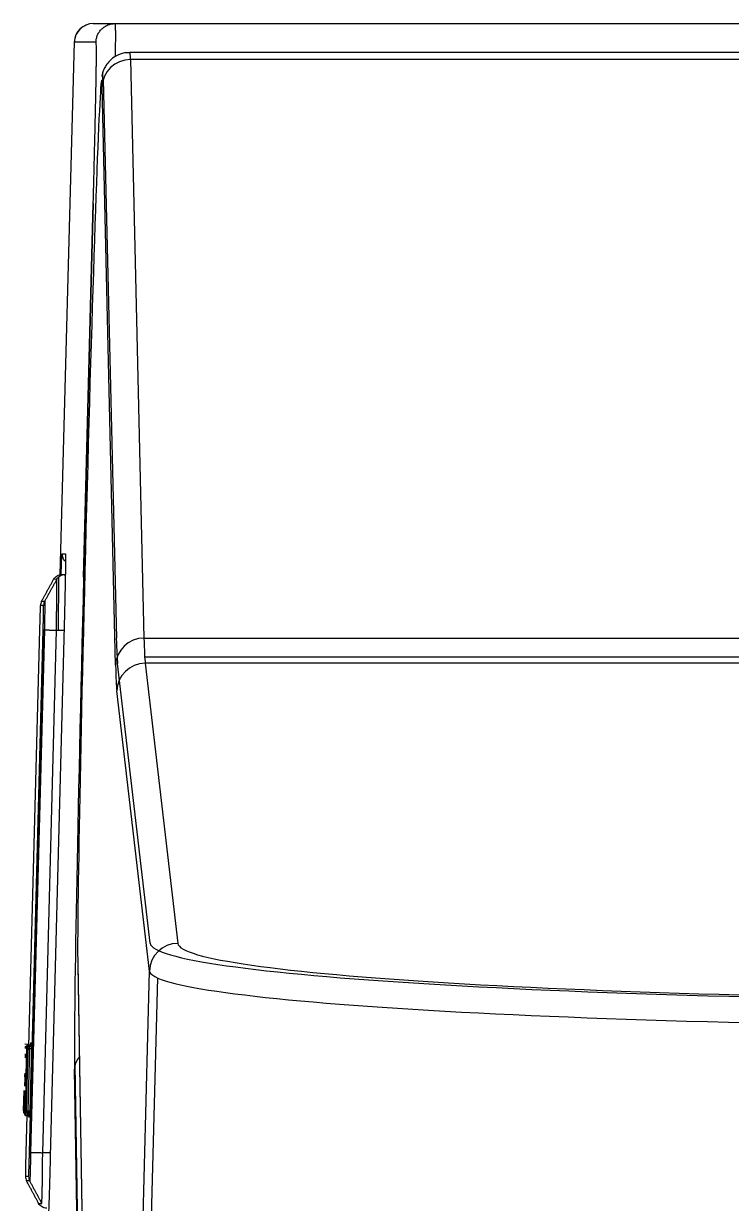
# Model space of a CAD drawing. Extents: x 6016 to 8231, y -443 to 1874.
# Drawn here: x 7431.9 to 7469.3, y 230.5 to 292.8 of the extents above; entities that cross this region are included whole.
import ezdxf

# ---------------------------------------------------------------- set-up
doc = ezdxf.new("R2010")
doc.units = 0
doc.header["$LTSCALE"] = 20
doc.header["$MEASUREMENT"] = 0
doc.layers.get('0').update_dxf_attribs({"linetype": 'CONTINUOUS'})
doc.layers.add('____', color=7, linetype='CONTINUOUS')

# ---------------------------------------------------------------- blocks, each defined once
blk = doc.blocks.new('A$C6f1c947b')
at = {"layer": '____'}
for p, q in [((716.586, 107.82), (717.731, 107.82)), ((715.584, 106.848), (714.817, 78.716)), ((715.586, 106.847), (714.819, 78.717)), ((715.584, 106.848), (715.586, 106.847)), ((716.731, 106.847), (715.586, 106.847)), ((759.215, 106.302), (718.525, 106.302)), ((759.215, 105.922), (718.551, 105.922)), ((718.551, 105.922), (719.263, 75.376)), ((717.116, 104.874), (717.804, 75.366)), ((717.764, 73.938), (717.052, 104.484)), ((716.079, 78.594), (716.586, 98.318)), ((716.087, 78.6), (716.595, 98.324)), ((714.942, 79.825), (715.117, 79.822)), ((714.744, 75.791), (714.768, 78.605)), ((714.925, 78.733), (715.096, 78.736)), ((714.668, 78.478), (714.496, 78.475)), ((713.857, 77.321), (714.028, 77.324)), ((713.965, 77.095), (713.794, 77.092)), ((713.968, 77.133), (713.967, 77.082)), ((715.05, 76.001), (714.317, 48.013)), ((713.75, 75.817), (713.174, 53.833)), ((713.22, 48.217), (713.943, 75.817)), ((713.944, 75.816), (713.221, 48.217)), ((714.004, 75.809), (713.282, 48.22)), ((713.921, 48.203), (714.643, 75.792)), ((719.263, 75.376), (1105.225, 75.376)), ((719.299, 74.39), (1105.189, 74.39)), ((719.589, 59.26), (717.867, 74.04)), ((1105.161, 74.043), (719.327, 74.043)), ((719.327, 74.043), (721.05, 59.255)), ((719.551, 57.797), (717.828, 72.585)), ((715.768, 58.195), (716.305, 26.063)), ((715.768, 58.131), (716.305, 25.999)), ((718.649, 23.082), (719.551, 57.797)), ((719.974, 57.437), (719.082, 23.086)), ((713.199, 53.92), (712.979, 53.926)), ((713.001, 53.805), (713.023, 53.805)), ((713.025, 50.426), (713.11, 53.705)), ((713.028, 53.805), (713.032, 53.805)), ((713.053, 53.804), (713.032, 53.805)), ((713.137, 53.705), (713.051, 50.426)), ((713.053, 53.805), (713.057, 53.805)), ((713.074, 53.804), (713.057, 53.805)), ((713.074, 53.805), (713.078, 53.805)), ((713.081, 53.589), (713.081, 53.591)), ((713.116, 53.705), (713.084, 52.493)), ((713.1, 52.493), (713.132, 53.705)), ((713.114, 53.805), (713.118, 53.805)), ((713.132, 53.704), (713.116, 53.705)), ((713.118, 53.805), (713.134, 53.804)), ((713.135, 53.804), (713.118, 53.805)), ((713.135, 53.805), (713.139, 53.805)), ((713.237, 53.702), (713.137, 53.705)), ((713.139, 53.805), (713.239, 53.802)), ((713.239, 53.802), (713.139, 53.805)), ((713.151, 50.423), (713.237, 53.702)), ((713.203, 53.899), (713.226, 53.899)), ((713.231, 53.899), (713.23, 53.891)), ((713.234, 53.899), (713.231, 53.899)), ((713.239, 53.802), (713.241, 53.802)), ((713.337, 53.699), (713.251, 50.42)), ((713.252, 50.42), (713.338, 53.699)), ((713.256, 53.899), (713.259, 53.899)), ((713.281, 53.899), (713.277, 53.899)), ((713.317, 53.899), (713.32, 53.899)), ((713.338, 53.899), (713.341, 53.899)), ((713.01, 53.316), (712.993, 53.316)), ((713.096, 53.106), (713.089, 53.106)), ((713.089, 53.106), (713.095, 53.106)), ((713.089, 53.106), (713.089, 53.105)), ((713.095, 53.105), (713.089, 53.105)), ((713.057, 52.437), (713.077, 52.436)), ((713.057, 52.436), (713.057, 52.437)), ((713.057, 52.436), (713.077, 52.436)), ((713.077, 52.436), (713.057, 52.436)), ((713.059, 52.596), (713.081, 52.595)), ((713.059, 52.596), (713.081, 52.595)), ((713.059, 52.595), (713.059, 52.596)), ((713.081, 52.595), (713.059, 52.595)), ((713.06, 52.919), (713.06, 52.922)), ((713.066, 52.91), (713.066, 52.912)), ((713.076, 52.76), (713.086, 52.759)), ((713.076, 52.76), (713.086, 52.759)), ((713.08, 52.76), (713.076, 52.76)), ((713.08, 52.76), (713.087, 52.759)), ((713.086, 52.759), (713.08, 52.76)), ((713.082, 52.393), (713.098, 52.392)), ((713.082, 52.393), (713.097, 52.393)), ((713.084, 52.873), (713.089, 52.873)), ((713.084, 52.493), (713.1, 52.492)), ((716.04, 25.912), (715.594, 52.621)), ((716.067, 26.86), (715.632, 52.865)), ((712.969, 51.811), (712.954, 51.811)), ((712.967, 52.309), (712.982, 52.309)), ((712.98, 52.211), (712.972, 51.912)), ((713.066, 51.794), (713.03, 50.426)), ((713.044, 51.851), (713.044, 51.85)), ((713.046, 50.426), (713.082, 51.794)), ((713.046, 51.723), (713.046, 51.724)), ((713.06, 52.256), (713.073, 52.255)), ((713.06, 52.154), (713.07, 52.153)), ((713.06, 52.154), (713.07, 52.154)), ((713.06, 52.153), (713.06, 52.154)), ((713.07, 52.153), (713.06, 52.153)), ((713.082, 51.794), (713.066, 51.794)), ((713.069, 51.894), (713.084, 51.894)), ((713.069, 51.894), (713.084, 51.894)), ((713.084, 51.894), (713.069, 51.894)), ((712.911, 50.416), (712.939, 51.489)), ((712.945, 51.487), (712.917, 50.416)), ((712.939, 50.426), (712.967, 51.48)), ((712.99, 51.217), (712.99, 51.218)), ((713.023, 51.493), (713.026, 51.493)), ((713.05, 51.404), (713.025, 51.405)), ((713.053, 51.493), (713.026, 51.493)), ((713.036, 51.206), (713.036, 51.205)), ((713.041, 51.19), (713.041, 51.192)), ((713.041, 51.192), (713.045, 51.192)), ((713.048, 51.191), (713.041, 51.191)), ((713.045, 51.19), (713.041, 51.19)), ((713.043, 51.508), (713.043, 51.509)), ((712.955, 50.81), (712.971, 50.81)), ((712.97, 50.71), (712.962, 50.426)), ((712.969, 50.669), (713.031, 50.667)), ((712.971, 50.565), (712.971, 50.566)), ((712.985, 50.967), (712.985, 50.966)), ((712.99, 50.565), (712.991, 50.566)), ((712.998, 50.965), (712.998, 50.967)), ((713.002, 50.603), (713.002, 50.604)), ((713.018, 50.483), (713.018, 50.481)), ((713.018, 50.483), (713.026, 50.483)), ((713.018, 50.482), (713.026, 50.482)), ((713.026, 50.481), (713.018, 50.481)), ((712.91, 50.316), (713.01, 50.313)), ((712.913, 50.316), (712.91, 50.316)), ((712.959, 50.326), (712.937, 50.326)), ((713.001, 50.174), (713.101, 50.172)), ((713.123, 50.323), (713.023, 50.326)), ((713.023, 50.326), (713.123, 50.323)), ((713.023, 50.326), (713.123, 50.323)), ((713.026, 50.326), (713.023, 50.326)), ((713.026, 50.326), (713.126, 50.323)), ((713.126, 50.323), (713.026, 50.326)), ((713.078, 50.172), (713.027, 48.221)), ((713.03, 50.426), (713.046, 50.425)), ((713.144, 50.323), (713.044, 50.326)), ((713.044, 50.326), (713.144, 50.323)), ((713.044, 50.326), (713.144, 50.323)), ((713.048, 50.326), (713.044, 50.326)), ((713.048, 50.326), (713.148, 50.323)), ((713.148, 50.323), (713.048, 50.326)), ((713.051, 50.426), (713.151, 50.423)), ((713.078, 50.181), (713.078, 50.175)), ((713.107, 50.218), (713.107, 50.211)), ((713.11, 50.211), (713.107, 50.211)), ((713.123, 50.323), (713.126, 50.323)), ((713.134, 50.23), (713.135, 50.22)), ((713.135, 50.22), (713.156, 50.22)), ((713.144, 50.323), (713.148, 50.323)), ((713.22, 50.228), (713.22, 50.22)), ((713.224, 50.22), (713.22, 50.22)), ((713.241, 50.23), (713.242, 50.22)), ((713.242, 50.22), (713.245, 50.22)), ((713.005, 46.964), (713.176, 46.961)), ((713.236, 46.711), (713.065, 46.714)), ((713.7, 45.533), (713.702, 45.53)), ((713.702, 45.53), (713.873, 45.527))]:
    blk.add_line(p, q, dxfattribs=at)
blk.add_arc((716.584, 106.82), 1, 90, 178.72689, dxfattribs=at)
for centre, major_axis, ratio, start_param, end_param in [((716.586, 106.82), (0, -1), 0.999962, 3.141593, 4.686209), ((718.551, 104.445), (-1.5, -0.035), 0.9848, 4.689442, 6.232941), ((717.909, 81.302), (0.615, 25), 0.008198, 6.108854, 6.283396), ((716.41, 81.341), (0.615, 23.5), 0.008721, 6.28045, 9.251296), ((716.41, 81.341), (0.615, 23.5), 0.008721, 6.108881, 6.280451), ((716.409, 81.302), (0.655, 25), 0.008721, 5.936541, 5.995829), ((715.442, 79.812), (-0.009, -0.5), 0.999962, 4.703662, 5.589775), ((715.616, 79.809), (-0.009, -0.5), 0.999962, 4.70366, 4.850234), ((716.361, 80.059), (0.733, 28), 0.008721, 1.623385, 2.941108), ((719.263, 73.899), (-1.5, -0.035), 0.9848, 4.689442, 6.232941), ((722.034, 173.857), (2.658, 100), 0.008852, 2.967295, 3.080741), ((720.534, 173.857), (2.619, 100), 0.008721, 2.967838, 3.081302), ((720.535, 173.896), (2.658, 101.5), 0.008721, 2.967288, 3.080735), ((719.327, 72.546), (-1.49, -0.174), 0.99811, 4.596633, 6.140765), ((721.05, 57.758), (-1.49, -0.174), 0.99811, 4.596633, 6.140765), ((769.604, 59.291), (50.017, 0.007), 0.061261, 3.149444, 4.709398), ((769.565, 59.283), (48.516, 0.007), 0.061261, 3.148721, 4.710111), ((769.565, 57.786), (-50.016, 0.033), 0.058641, 0.007243, 1.568633), ((712.998, 53.705), (0.0026, 0.1), 0.008724, 0.000228, 1.571025), ((713.02, 53.705), (0.0026, 0.1), 0.008724, 4.712617, 6.283414), ((713.026, 53.705), (0.0026, 0.1), 0.008724, 0.000228, 1.571025), ((713.029, 53.705), (0.0026, 0.1), 0.008724, 4.712617, 6.283414), ((713.05, 53.705), (0.0026, 0.1), 0.008724, 0.000228, 1.571025), ((713.054, 53.705), (0.0026, 0.1), 0.008724, 4.712617, 6.283414), ((713.072, 53.705), (0.0026, 0.1), 0.008724, 0.000228, 1.571025), ((713.075, 53.705), (0.0026, 0.1), 0.008724, 4.712617, 6.283414), ((713.111, 53.705), (0.0026, 0.1), 0.008724, 0.000228, 1.571025), ((713.115, 53.705), (0.0026, 0.1), 0.008724, 4.712617, 6.283414), ((713.133, 53.705), (0.0026, 0.1), 0.008724, 0.000228, 1.571025), ((713.136, 53.705), (0.0026, 0.1), 0.008724, 4.712617, 6.283414), ((713.177, 53.902), (0, -0.1), 0.999962, 0.157602, 1.544616), ((713.181, 53.902), (0, 0.1), 0.999962, 3.294065, 4.686209), ((713.156, 53.902), (0, 0.1), 0.999962, 3.606656, 4.686209), ((713.135, 53.902), (0, -0.1), 0.999962, 0.736, 1.544616), ((713.159, 53.902), (0, 0.1), 0.999962, 3.583785, 4.686209), ((713.131, 53.902), (0, 0.1), 0.999962, 3.929474, 4.686209), ((713.126, 53.902), (0, -0.1), 0.999962, 0.884733, 1.544616), ((713.217, 53.902), (0, -0.1), 0.999962, 0.08785, 1.544616), ((713.226, 53.699), (0.0026, 0.1), 0.008724, 3.98511, 4.711874), ((713.22, 53.699), (-0.005, -0.2), 0.008724, 2.637717, 3.141821), ((713.22, 53.902), (0, -0.1), 0.999962, 0.07943, 1.544616), ((713.229, 53.699), (-0.005, -0.2), 0.008724, 2.335953, 3.141821), ((713.236, 53.702), (0.0026, 0.1), 0.008724, 4.712617, 6.283414), ((713.238, 53.702), (-0.1, 0.0026), 0.000228, 1.562073, 3.132869), ((713.238, 53.902), (0, -0.1), 0.999962, 0.000006, 1.544616), ((713.241, 53.902), (0, -0.1), 0.999962, 0.000006, 1.544616), ((713.25, 53.699), (-0.005, -0.2), 0.008724, 3.141821, 3.47363), ((713.254, 53.699), (0.005, 0.2), 0.008724, 5.551034, 6.283414), ((713.272, 53.699), (-0.005, -0.2), 0.008724, 3.141821, 3.47363), ((713.275, 53.699), (-0.005, -0.2), 0.008724, 2.282376, 3.141821), ((713.311, 53.699), (-0.005, -0.2), 0.008724, 3.141821, 3.47363), ((713.315, 53.699), (0.005, 0.2), 0.008724, 5.55054, 6.283414), ((713.333, 53.699), (-0.005, -0.2), 0.008724, 3.141821, 3.47363), ((713.336, 53.699), (-0.005, -0.2), 0.008724, 1.571025, 3.141821), ((712.991, 53.216), (0.0026, 0.1), 0.008724, 0.000228, 1.571025), ((713.013, 53.416), (0.0026, 0.1), 0.008724, 3.141821, 4.712617), ((716.593, 52.595), (-1, -0.017), 0.979919, 5.534689, 6.239421), ((712.97, 52.409), (0.0026, 0.1), 0.008724, 1.571025, 3.141821), ((713.079, 52.859), (0.0026, 0.1), 0.008724, 1.712849, 3.141821), ((713.083, 52.859), (0.0026, 0.1), 0.008724, 3.141821, 4.848012), ((713.085, 52.493), (0.0026, 0.1), 0.008724, 1.571025, 3.141821), ((713.099, 52.493), (0.0026, 0.1), 0.008724, 3.141821, 4.712617), ((712.951, 51.711), (0.0026, 0.1), 0.008724, 0.000228, 1.571025), ((712.971, 51.911), (0.0026, 0.1), 0.008724, 3.141821, 4.724829), ((712.979, 52.209), (0.0026, 0.1), 0.008724, 4.724829, 6.283414), ((713.067, 51.794), (0.0026, 0.1), 0.008724, 0.000228, 1.571025), ((713.081, 51.794), (0.0026, 0.1), 0.008724, 4.712617, 6.283414), ((713.02, 51.393), (0.0026, 0.1), 0.008724, 0.000228, 1.677749), ((713.024, 51.393), (0.0026, 0.1), 0.008724, 4.828445, 6.283414), ((712.958, 50.91), (0.0026, 0.1), 0.008724, 1.571025, 3.141821), ((712.969, 50.71), (0.0026, 0.1), 0.008724, 4.712617, 6.283414), ((713.14, 50.42), (0.0026, 0.1), 0.008724, 4.66932, 5.439668), ((713.247, 50.42), (0.0026, 0.1), 0.008724, 4.66931, 5.439668), ((712.912, 50.416), (0.0026, 0.1), 0.008724, 1.571025, 3.141821), ((712.916, 50.416), (0.0026, 0.1), 0.008724, 3.141821, 4.712617), ((712.94, 50.426), (0.0026, 0.1), 0.008724, 1.571025, 3.141821), ((712.961, 50.426), (0.0026, 0.1), 0.008724, 3.141821, 4.712617), ((713.025, 50.426), (0.0026, 0.1), 0.008724, 1.571025, 3.141821), ((713.029, 50.426), (0.0026, 0.1), 0.008724, 3.141821, 4.712617), ((713.047, 50.426), (0.0026, 0.1), 0.008724, 1.571025, 3.141821), ((713.05, 50.426), (0.0026, 0.1), 0.008724, 3.141821, 4.712617), ((713.01, 50.213), (0, 0.1), 0.999962, 4.686209, 5.18958), ((713.112, 50.41), (0.0026, 0.1), 0.008724, 1.571249, 2.254926), ((713.116, 50.41), (0.005, 0.2), 0.008724, 3.141821, 3.508187), ((713.116, 50.41), (0.005, 0.2), 0.008724, 3.508188, 4.017445), ((713.056, 50.223), (0, -0.1), 0.999962, 1.544616, 2.545756), ((713.12, 50.223), (0, -0.1), 0.999962, 1.544616, 3.115413), ((713.129, 50.423), (0.0026, 0.1), 0.008724, 3.141821, 4.712617), ((713.124, 50.223), (0, -0.1), 0.999962, 1.544616, 3.115413), ((713.142, 50.223), (0, -0.1), 0.999962, 1.544616, 3.115413), ((713.15, 50.423), (0.0026, 0.1), 0.008724, 3.141821, 4.712617), ((713.145, 50.223), (0, -0.1), 0.999962, 1.544616, 3.115413), ((713.152, 50.423), (0.1, -0.0026), 0.000228, 4.703665, 6.274462), ((713.161, 50.42), (-0.005, -0.2), 0.008724, 0.000228, 0.385833), ((713.161, 50.42), (-0.005, -0.2), 0.008724, 0.385835, 1.030915), ((713.225, 50.42), (0.0026, 0.1), 0.008724, 1.5712, 2.254888), ((713.229, 50.42), (-0.005, -0.2), 0.008724, 0.000228, 0.385833), ((713.229, 50.42), (-0.005, -0.2), 0.008724, 0.385835, 0.855943), ((713.25, 50.42), (-0.005, -0.2), 0.008724, 0.000228, 0.385833), ((713.25, 50.42), (-0.005, -0.2), 0.008724, 0.385835, 1.571025), ((713.25, 50.42), (0.0026, 0.1), 0.008724, 1.57039, 4.711248)]:
    blk.add_ellipse(centre, major_axis=major_axis, ratio=ratio, start_param=start_param, end_param=end_param, dxfattribs=at)
for points, knots in [([(716.731, 106.847), (716.733, 106.911), (716.741, 106.975), (716.769, 107.101), (716.789, 107.162), (716.84, 107.28), (716.872, 107.337), (716.945, 107.442), (716.987, 107.492), (717.079, 107.582), (717.129, 107.622), (717.237, 107.693), (717.294, 107.723), (717.414, 107.771), (717.476, 107.79), (717.602, 107.814), (717.666, 107.82), (717.731, 107.82)], [0, 0, 0, 0, 0.125, 0.125, 0.25, 0.25, 0.375, 0.375, 0.5, 0.5, 0.625, 0.625, 0.75, 0.75, 0.875, 0.875, 1, 1, 1, 1]), ([(717.731, 107.82), (717.731, 107.82), (717.731, 107.82), (717.731, 107.82), (717.731, 107.82), (717.731, 107.82), (717.732, 107.82), (717.733, 107.819), (717.735, 107.814), (717.737, 107.805), (717.741, 107.782), (717.743, 107.758), (717.746, 107.69), (717.748, 107.645), (717.75, 107.533), (717.751, 107.464), (717.752, 107.37), (717.752, 107.359), (717.752, 107.337), (717.752, 107.326), (717.752, 107.291), (717.752, 107.22), (717.752, 107.14), (717.752, 106.968), (717.751, 106.837), (717.749, 106.611), (717.748, 106.531), (717.747, 106.403), (717.747, 106.359), (717.746, 106.269), (717.745, 106.223), (717.744, 106.144), (717.744, 106.112), (717.744, 106.08)], [0, 0, 0, 0, 0.002181, 0.002181, 0.004361, 0.008723, 0.017446, 0.034892, 0.069784, 0.139567, 0.139567, 0.279135, 0.279135, 0.418702, 0.418702, 0.558269, 0.558269, 0.575715, 0.575715, 0.593161, 0.593161, 0.628053, 0.697837, 0.697837, 0.837404, 0.837404, 0.907188, 0.907188, 0.942079, 0.942079, 0.976971, 0.976971, 1, 1, 1, 1]), ([(716.586, 98.318), (716.594, 98.614), (716.601, 98.91), (716.616, 99.5), (716.624, 99.793), (716.638, 100.378), (716.645, 100.668), (716.656, 101.102), (716.659, 101.246), (716.664, 101.462), (716.666, 101.534), (716.67, 101.677), (716.671, 101.749), (716.68, 102.104), (716.686, 102.384), (716.698, 102.928), (716.704, 103.194), (716.712, 103.58), (716.715, 103.707), (716.718, 103.862), (716.719, 103.893), (716.72, 103.955), (716.721, 103.985), (716.722, 104.077), (716.724, 104.136), (716.729, 104.43), (716.737, 104.868), (716.743, 105.24), (716.746, 105.431), (716.746, 105.452), (716.747, 105.494), (716.747, 105.514), (716.748, 105.574), (716.749, 105.691), (716.75, 105.797), (716.752, 105.996), (716.752, 106.111), (716.753, 106.261), (716.753, 106.308), (716.752, 106.372), (716.752, 106.393), (716.752, 106.432), (716.752, 106.451), (716.751, 106.541), (716.75, 106.6), (716.748, 106.697), (716.746, 106.735), (716.743, 106.793), (716.74, 106.814), (716.736, 106.84), (716.734, 106.847), (716.731, 106.847)], [0, 0, 0, 0, 0.0625, 0.0625, 0.125, 0.125, 0.1875, 0.1875, 0.21875, 0.21875, 0.234375, 0.234375, 0.25, 0.25, 0.3125, 0.3125, 0.375, 0.375, 0.40625, 0.40625, 0.414063, 0.414063, 0.421875, 0.421875, 0.4375, 0.4375, 0.5, 0.5625, 0.5625, 0.570313, 0.570313, 0.578125, 0.578125, 0.59375, 0.625, 0.625, 0.6875, 0.6875, 0.71875, 0.71875, 0.734375, 0.734375, 0.75, 0.75, 0.8125, 0.8125, 0.875, 0.875, 0.9375, 0.9375, 1, 1, 1, 1]), ([(718.52, 106.277), (718.423, 106.288), (718.166, 106.288), (717.79, 106.133), (717.462, 105.884), (717.255, 105.62), (717.14, 105.395), (717.082, 105.231), (717.05, 105.107), (717.037, 105.045), (717.035, 105.022)], [0, 0, 0, 0, 0.102213, 0.278993, 0.423948, 0.548217, 0.652304, 0.742094, 0.847443, 1, 1, 1, 1]), ([(714.922, 79.534), (714.923, 79.557), (714.924, 79.578), (714.926, 79.62), (714.927, 79.64), (714.93, 79.695), (714.934, 79.756), (714.937, 79.794), (714.94, 79.819), (714.941, 79.825), (714.942, 79.825)], [0, 0, 0, 0, 0.120823, 0.120823, 0.24642, 0.24642, 0.497613, 0.748807, 0.748807, 1, 1, 1, 1]), ([(715.117, 79.822), (715.118, 79.822), (715.119, 79.815), (715.12, 79.79), (715.121, 79.771), (715.121, 79.74), (715.121, 79.733), (715.121, 79.719), (715.122, 79.712), (715.122, 79.689), (715.122, 79.672), (715.122, 79.617), (715.122, 79.575), (715.121, 79.48), (715.121, 79.427), (715.12, 79.339), (715.12, 79.308), (715.119, 79.244), (715.119, 79.21), (715.117, 79.106), (715.116, 79.031), (715.114, 78.873), (715.112, 78.79), (715.111, 78.688), (715.11, 78.675), (715.11, 78.661)], [0, 0, 0, 0, 0.122647, 0.122647, 0.245293, 0.245293, 0.275955, 0.275955, 0.306617, 0.306617, 0.36794, 0.36794, 0.490587, 0.490587, 0.613233, 0.613233, 0.674557, 0.674557, 0.73588, 0.73588, 0.858527, 0.858527, 0.981174, 0.981174, 1, 1, 1, 1]), ([(715.12, 79.76), (715.12, 79.76), (715.121, 79.732), (715.122, 79.589), (715.12, 79.244), (715.114, 78.871), (715.11, 78.651)], [0, 0, 0, 0, 0.099367, 0.336399, 0.665232, 1, 1, 1, 1]), ([(714.89, 78.737), (714.893, 78.813), (714.896, 78.886), (714.899, 78.976), (714.9, 78.996), (714.901, 79.034), (714.902, 79.053), (714.904, 79.109), (714.905, 79.145), (714.909, 79.249), (714.915, 79.377), (714.919, 79.483), (714.922, 79.532), (714.922, 79.533), (714.922, 79.534)], [0, 0, 0, 0, 0.225798, 0.225798, 0.289909, 0.289909, 0.354019, 0.354019, 0.482241, 0.482241, 0.738684, 0.995127, 0.995127, 1, 1, 1, 1]), ([(714.496, 78.475), (714.518, 78.514), (714.544, 78.549), (714.604, 78.612), (714.639, 78.639), (714.714, 78.684), (714.754, 78.702), (714.838, 78.726), (714.881, 78.732), (714.925, 78.733)], [0, 0, 0, 0, 0.25, 0.25, 0.5, 0.5, 0.75, 0.75, 1, 1, 1, 1]), ([(714.668, 78.478), (714.689, 78.517), (714.715, 78.552), (714.776, 78.615), (714.81, 78.642), (714.885, 78.687), (714.925, 78.705), (715.009, 78.729), (715.053, 78.735), (715.096, 78.736)], [0, 0, 0, 0, 0.25, 0.25, 0.5, 0.5, 0.75, 0.75, 1, 1, 1, 1]), ([(715.11, 78.661), (715.109, 78.585), (715.107, 78.506), (715.105, 78.375), (715.104, 78.325), (715.102, 78.224), (715.101, 78.173), (715.098, 78.017), (715.095, 77.91), (715.091, 77.691), (715.088, 77.578), (715.084, 77.405), (715.083, 77.347), (715.081, 77.258), (715.08, 77.228), (715.079, 77.168), (715.075, 77.019), (715.072, 76.867), (715.066, 76.623), (715.06, 76.377), (715.053, 76.127), (715.05, 76.001)], [0, 0, 0, 0, 0.107883, 0.107883, 0.171605, 0.171605, 0.235328, 0.235328, 0.362773, 0.362773, 0.490219, 0.490219, 0.553941, 0.553941, 0.585803, 0.585803, 0.617664, 0.745109, 0.745109, 0.872555, 1, 1, 1, 1]), ([(715.096, 78.736), (715.096, 78.736), (715.095, 78.735), (715.095, 78.73), (715.095, 78.726), (715.094, 78.712), (715.094, 78.684), (715.095, 78.637), (715.095, 78.602), (715.095, 78.595), (715.095, 78.579), (715.096, 78.571), (715.096, 78.547), (715.096, 78.529), (715.097, 78.474), (715.098, 78.392), (715.098, 78.293), (715.099, 78.213), (715.099, 78.185), (715.099, 78.128), (715.099, 78.098), (715.098, 78.065), (715.098, 78.064), (715.098, 78.062)], [0, 0, 0, 0, 0.071157, 0.071157, 0.142313, 0.142313, 0.284627, 0.42694, 0.42694, 0.462518, 0.462518, 0.498097, 0.498097, 0.569253, 0.569253, 0.711567, 0.85388, 0.85388, 0.925037, 0.925037, 0.996193, 0.996193, 1, 1, 1, 1]), ([(714.643, 75.792), (714.643, 75.803), (714.643, 75.814), (714.643, 75.836), (714.643, 75.869), (714.644, 75.947), (714.644, 76.057), (714.645, 76.144), (714.645, 76.232), (714.646, 76.276), (714.648, 76.405), (714.65, 76.576), (714.655, 76.822), (714.658, 76.981), (714.66, 77.079), (714.66, 77.098), (714.661, 77.137), (714.662, 77.194), (714.663, 77.25), (714.665, 77.359), (714.667, 77.5), (714.668, 77.63), (714.669, 77.723), (714.67, 77.753), (714.67, 77.813), (714.67, 77.842), (714.67, 77.898), (714.67, 77.925), (714.67, 77.978), (714.67, 78.003), (714.67, 78.076), (714.669, 78.165), (714.668, 78.24), (714.667, 78.29), (714.667, 78.306), (714.667, 78.329), (714.667, 78.336), (714.666, 78.35), (714.666, 78.383), (714.665, 78.431), (714.665, 78.456), (714.666, 78.469), (714.666, 78.474), (714.667, 78.477), (714.667, 78.478), (714.667, 78.478), (714.667, 78.478), (714.668, 78.478)], [0, 0, 0, 0, 0.007813, 0.007813, 0.015625, 0.03125, 0.0625, 0.09375, 0.09375, 0.125, 0.125, 0.1875, 0.25, 0.3125, 0.3125, 0.328125, 0.328125, 0.34375, 0.375, 0.375, 0.4375, 0.5, 0.5, 0.53125, 0.53125, 0.5625, 0.5625, 0.59375, 0.59375, 0.625, 0.625, 0.6875, 0.75, 0.75, 0.78125, 0.78125, 0.796875, 0.796875, 0.8125, 0.875, 0.9375, 0.9375, 0.96875, 0.984375, 0.992187, 0.992187, 1, 1, 1, 1]), ([(713.857, 77.321), (713.837, 77.287), (713.822, 77.249), (713.801, 77.172), (713.795, 77.132), (713.794, 77.092)], [0, 0, 0, 0, 0.5, 0.5, 1, 1, 1, 1]), ([(714.028, 77.325), (714.008, 77.29), (713.993, 77.252), (713.972, 77.175), (713.966, 77.135), (713.965, 77.095)], [0, 0, 0, 0, 0.5, 0.5, 1, 1, 1, 1]), ([(714.028, 77.325), (714.028, 77.325), (714.028, 77.325), (714.028, 77.325), (714.028, 77.325), (714.028, 77.325), (714.028, 77.324), (714.029, 77.322), (714.029, 77.315), (714.029, 77.308), (714.029, 77.294), (714.029, 77.288), (714.03, 77.276), (714.03, 77.269), (714.03, 77.247), (714.03, 77.23), (714.029, 77.171), (714.029, 77.124), (714.028, 77.054), (714.028, 77.04), (714.028, 77.01), (714.028, 76.994), (714.027, 76.947), (714.026, 76.88), (714.025, 76.807), (714.024, 76.75), (714.023, 76.73), (714.023, 76.69), (714.022, 76.67), (714.02, 76.567), (714.019, 76.48), (714.016, 76.366), (714.016, 76.343), (714.015, 76.296), (714.014, 76.272), (714.013, 76.201), (714.011, 76.105), (714.009, 76.007), (714.007, 75.933), (714.006, 75.896), (714.005, 75.852), (714.005, 75.831), (714.005, 75.821), (714.005, 75.815), (714.005, 75.812), (714.005, 75.809)], [0, 0, 0, 0, 0.003906, 0.003906, 0.007813, 0.015625, 0.03125, 0.0625, 0.0625, 0.125, 0.125, 0.15625, 0.15625, 0.1875, 0.1875, 0.25, 0.25, 0.375, 0.375, 0.40625, 0.40625, 0.4375, 0.4375, 0.5, 0.5625, 0.5625, 0.59375, 0.59375, 0.625, 0.625, 0.75, 0.75, 0.78125, 0.78125, 0.8125, 0.8125, 0.875, 0.9375, 0.9375, 0.96875, 0.984375, 0.992188, 0.996094, 0.996094, 1, 1, 1, 1]), ([(713.788, 77.02), (713.788, 77.012), (713.788, 77.005), (713.786, 76.963), (713.784, 76.923), (713.782, 76.864), (713.781, 76.851), (713.78, 76.826), (713.779, 76.787), (713.776, 76.717), (713.774, 76.655), (713.773, 76.607), (713.772, 76.591), (713.771, 76.557), (713.771, 76.54), (713.768, 76.454), (713.766, 76.381), (713.762, 76.267), (713.761, 76.228), (713.759, 76.168), (713.759, 76.148), (713.758, 76.107), (713.757, 76.087), (713.754, 75.984), (713.752, 75.901), (713.75, 75.817)], [0, 0, 0, 0, 0.039309, 0.039309, 0.199424, 0.199424, 0.239453, 0.239453, 0.279481, 0.359539, 0.439597, 0.439597, 0.479626, 0.479626, 0.519654, 0.519654, 0.67977, 0.67977, 0.759827, 0.759827, 0.799856, 0.799856, 0.839885, 0.839885, 1, 1, 1, 1]), ([(713.794, 77.092), (713.794, 77.092), (713.794, 77.093), (713.794, 77.093), (713.794, 77.092), (713.793, 77.09), (713.793, 77.085), (713.791, 77.073), (713.79, 77.053), (713.789, 77.034), (713.789, 77.027), (713.788, 77.02), (713.788, 77.02), (713.788, 77.02)], [0, 0, 0, 0, 0.071245, 0.071245, 0.142491, 0.284981, 0.284981, 0.569963, 0.854944, 0.854944, 0.997435, 0.997435, 1, 1, 1, 1]), ([(713.943, 75.817), (713.945, 75.902), (713.947, 75.985), (713.95, 76.107), (713.951, 76.147), (713.953, 76.208), (713.953, 76.228), (713.954, 76.267), (713.955, 76.286), (713.957, 76.382), (713.958, 76.455), (713.96, 76.542), (713.96, 76.559), (713.961, 76.592), (713.962, 76.641), (713.963, 76.718), (713.964, 76.775), (713.965, 76.815), (713.965, 76.828), (713.965, 76.853), (713.966, 76.866), (713.966, 76.925), (713.967, 76.965), (713.967, 77.015), (713.967, 77.029), (713.967, 77.048), (713.967, 77.054), (713.967, 77.065), (713.967, 77.069), (713.967, 77.09), (713.966, 77.098), (713.965, 77.095)], [0, 0, 0, 0, 0.125, 0.125, 0.1875, 0.1875, 0.21875, 0.21875, 0.25, 0.25, 0.375, 0.375, 0.40625, 0.40625, 0.4375, 0.5, 0.5625, 0.5625, 0.59375, 0.59375, 0.625, 0.625, 0.75, 0.75, 0.8125, 0.8125, 0.84375, 0.84375, 0.875, 0.875, 1, 1, 1, 1]), ([(713.943, 75.817), (713.943, 75.816), (713.949, 75.815), (713.969, 75.812), (713.985, 75.81), (714.005, 75.809)], [0, 0, 0, 0, 0.5, 0.5, 1, 1, 1, 1]), ([(714.643, 75.792), (714.665, 75.791), (714.691, 75.791), (714.751, 75.791), (714.786, 75.79), (714.861, 75.79), (714.901, 75.789), (714.986, 75.789), (715.029, 75.788), (715.073, 75.788)], [0, 0, 0, 0, 0.25, 0.25, 0.5, 0.5, 0.75, 0.75, 1, 1, 1, 1]), ([(715.768, 58.195), (715.768, 58.183), (715.768, 58.171), (715.768, 58.152), (715.768, 58.146), (715.768, 58.137), (715.768, 58.134), (715.768, 58.131)], [0, 0, 0, 0, 0.57045, 0.57045, 0.855676, 0.855676, 1, 1, 1, 1]), ([(713.06, 52.922), (713.063, 53.035), (713.067, 53.152), (713.074, 53.388), (713.077, 53.495), (713.081, 53.589)], [0, 0, 0, 0, 0.498253, 0.498253, 1, 1, 1, 1]), ([(713.081, 53.591), (713.085, 53.688), (713.088, 53.767), (713.092, 53.85), (713.093, 53.867), (713.094, 53.881)], [0, 0, 0, 0, 0.752653, 0.752653, 1, 1, 1, 1]), ([(713.099, 53.923), (713.101, 53.923), (713.102, 53.879), (713.101, 53.71), (713.099, 53.608), (713.095, 53.366), (713.092, 53.24), (713.089, 53.106)], [0, 0, 0, 0, 0.332375, 0.332375, 0.666314, 0.666314, 1, 1, 1, 1]), ([(713.198, 53.919), (713.198, 53.919), (713.198, 53.919), (713.198, 53.918), (713.197, 53.914), (713.196, 53.902), (713.195, 53.894), (713.194, 53.879), (713.194, 53.874), (713.193, 53.87)], [0, 0, 0, 0, 0.000039, 0.000039, 0.426009, 0.426009, 0.851979, 0.851979, 1, 1, 1, 1]), ([(713.201, 53.792), (713.201, 53.795), (713.201, 53.798), (713.202, 53.807), (713.202, 53.812), (713.202, 53.839), (713.202, 53.856), (713.201, 53.884), (713.201, 53.895), (713.201, 53.907), (713.2, 53.91), (713.2, 53.915), (713.2, 53.917), (713.199, 53.92), (713.199, 53.92), (713.199, 53.92)], [0, 0, 0, 0, 0.029894, 0.029894, 0.093499, 0.093499, 0.347917, 0.347917, 0.602335, 0.602335, 0.729545, 0.729545, 0.856754, 0.856754, 1, 1, 1, 1]), ([(713.283, 53.828), (713.283, 53.827), (713.276, 53.819), (713.253, 53.807), (713.23, 53.802), (713.217, 53.802)], [0, 0, 0, 0, 0.011442, 0.457896, 1, 1, 1, 1]), ([(713.255, 53.892), (713.255, 53.892), (713.255, 53.891), (713.255, 53.888), (713.254, 53.883), (713.251, 53.87), (713.243, 53.851), (713.232, 53.838), (713.226, 53.832)], [0, 0, 0, 0, 0.133132, 0.208302, 0.279517, 0.392949, 0.697383, 1, 1, 1, 1]), ([(713.304, 53.828), (713.304, 53.827), (713.297, 53.819), (713.274, 53.807), (713.252, 53.802), (713.238, 53.802)], [0, 0, 0, 0, 0.011442, 0.457896, 1, 1, 1, 1]), ([(713.276, 53.888), (713.276, 53.887), (713.275, 53.883), (713.272, 53.87), (713.264, 53.849), (713.252, 53.835), (713.244, 53.828)], [0, 0, 0, 0, 0.082348, 0.214499, 0.569172, 1, 1, 1, 1]), ([(713.316, 53.892), (713.316, 53.892), (713.316, 53.891), (713.316, 53.888), (713.315, 53.883), (713.312, 53.87), (713.303, 53.849), (713.291, 53.835), (713.283, 53.828)], [0, 0, 0, 0, 0.121614, 0.192304, 0.259275, 0.365947, 0.652238, 1, 1, 1, 1]), ([(713.29, 53.846), (713.29, 53.851), (713.29, 53.856), (713.291, 53.873), (713.292, 53.892), (713.293, 53.908), (713.293, 53.919), (713.293, 53.924), (713.294, 53.939), (713.295, 53.948), (713.296, 53.964), (713.296, 53.971), (713.297, 53.99), (713.298, 53.999), (713.3, 54.011), (713.3, 54.015), (713.301, 54.018), (713.302, 54.018), (713.303, 54.013), (713.303, 54.011), (713.303, 54.006), (713.303, 54.002), (713.304, 53.989), (713.304, 53.977), (713.304, 53.946), (713.304, 53.927), (713.304, 53.898), (713.304, 53.891), (713.304, 53.879), (713.304, 53.872), (713.304, 53.862), (713.304, 53.859), (713.304, 53.856)], [0, 0, 0, 0, 0.019952, 0.019952, 0.076877, 0.105339, 0.105339, 0.133802, 0.133802, 0.190727, 0.190727, 0.247651, 0.247651, 0.361501, 0.361501, 0.475351, 0.475351, 0.589201, 0.589201, 0.646126, 0.646126, 0.703051, 0.703051, 0.816901, 0.816901, 0.93075, 0.93075, 0.959213, 0.959213, 0.987675, 0.987675, 1, 1, 1, 1]), ([(713.337, 53.888), (713.337, 53.887), (713.336, 53.883), (713.333, 53.87), (713.325, 53.849), (713.313, 53.835), (713.304, 53.828)], [0, 0, 0, 0, 0.082348, 0.214499, 0.569172, 1, 1, 1, 1]), ([(713.077, 53.275), (713.077, 53.272), (713.077, 53.268), (713.073, 53.153), (713.069, 53.035), (713.066, 52.912)], [0, 0, 0, 0, 0.027967, 0.027967, 1, 1, 1, 1]), ([(713.078, 52.845), (713.081, 52.989), (713.084, 53.118), (713.089, 53.366), (713.088, 53.433), (713.086, 53.433)], [0, 0, 0, 0, 0.45659, 0.45659, 1, 1, 1, 1]), ([(713.044, 51.851), (713.044, 51.864), (713.044, 51.878), (713.043, 51.895), (713.043, 51.899), (713.043, 51.906), (713.043, 51.918), (713.043, 51.943), (713.043, 51.967), (713.043, 51.994), (713.043, 52.009), (713.043, 52.039), (713.043, 52.056), (713.043, 52.082), (713.043, 52.091), (713.043, 52.11), (713.043, 52.12), (713.044, 52.17), (713.045, 52.216), (713.046, 52.281), (713.046, 52.301), (713.046, 52.322), (713.047, 52.337), (713.047, 52.344), (713.047, 52.382), (713.048, 52.43), (713.049, 52.483), (713.05, 52.52), (713.051, 52.539), (713.052, 52.596), (713.053, 52.635), (713.054, 52.694), (713.055, 52.715), (713.056, 52.755), (713.056, 52.776), (713.058, 52.837), (713.059, 52.878), (713.06, 52.919)], [0, 0, 0, 0, 0.125, 0.125, 0.15625, 0.15625, 0.1875, 0.25, 0.3125, 0.3125, 0.375, 0.375, 0.4375, 0.4375, 0.46875, 0.46875, 0.5, 0.5, 0.625, 0.625, 0.65625, 0.671875, 0.671875, 0.6875, 0.6875, 0.75, 0.78125, 0.78125, 0.8125, 0.8125, 0.875, 0.875, 0.90625, 0.90625, 0.9375, 0.9375, 1, 1, 1, 1]), ([(713.059, 52.595), (713.058, 52.56), (713.058, 52.529), (713.057, 52.476), (713.057, 52.454), (713.057, 52.437)], [0, 0, 0, 0, 0.5, 0.5, 1, 1, 1, 1]), ([(713.057, 52.436), (713.057, 52.425), (713.057, 52.416), (713.058, 52.398), (713.058, 52.391), (713.058, 52.381), (713.058, 52.378), (713.058, 52.371), (713.058, 52.362), (713.059, 52.352), (713.059, 52.339), (713.059, 52.332), (713.059, 52.318), (713.059, 52.311), (713.06, 52.289), (713.06, 52.273), (713.06, 52.256)], [0, 0, 0, 0, 0.125, 0.125, 0.25, 0.25, 0.3125, 0.3125, 0.375, 0.5, 0.5, 0.625, 0.625, 0.75, 0.75, 1, 1, 1, 1]), ([(713.06, 52.153), (713.06, 52.065), (713.058, 51.934), (713.051, 51.586), (713.047, 51.397), (713.041, 51.192)], [0, 0, 0, 0, 0.500221, 0.500221, 1, 1, 1, 1]), ([(713.046, 51.724), (713.046, 51.741), (713.046, 51.757), (713.046, 51.784), (713.046, 51.795), (713.045, 51.822), (713.045, 51.837), (713.044, 51.85)], [0, 0, 0, 0, 0.25, 0.25, 0.5, 0.5, 1, 1, 1, 1]), ([(713.06, 52.256), (713.06, 52.243), (713.06, 52.228), (713.061, 52.194), (713.06, 52.175), (713.06, 52.154)], [0, 0, 0, 0, 0.5, 0.5, 1, 1, 1, 1]), ([(713.002, 50.604), (713.004, 50.731), (713.007, 50.873), (713.013, 51.148), (713.016, 51.266), (713.019, 51.383)], [0, 0, 0, 0, 0.568706, 0.568706, 1, 1, 1, 1]), ([(713.025, 51.405), (713.019, 51.192), (713.016, 51.021), (713.011, 50.742), (713.011, 50.667), (713.016, 50.667), (713.019, 50.72), (713.027, 50.928), (713.031, 51.055), (713.036, 51.205)], [0, 0, 0, 0, 0.22881, 0.22881, 0.488513, 0.488513, 0.743406, 0.743406, 1, 1, 1, 1]), ([(713.041, 51.19), (713.037, 51.056), (713.033, 50.928), (713.026, 50.681), (713.022, 50.574), (713.018, 50.483)], [0, 0, 0, 0, 0.501324, 0.501324, 1, 1, 1, 1]), ([(712.97, 50.222), (712.969, 50.232), (712.968, 50.262), (712.968, 50.373), (712.969, 50.458), (712.971, 50.565)], [0, 0, 0, 0, 0.442358, 0.442358, 1, 1, 1, 1]), ([(712.99, 50.565), (712.987, 50.458), (712.983, 50.373), (712.976, 50.249), (712.974, 50.218), (712.972, 50.218), (712.972, 50.218), (712.972, 50.218)], [0, 0, 0, 0, 0.49762, 0.49762, 0.998249, 0.998249, 1, 1, 1, 1]), ([(712.985, 50.966), (712.984, 50.94), (712.984, 50.917), (712.983, 50.876), (712.983, 50.857), (712.983, 50.823), (712.982, 50.807), (712.982, 50.786), (712.982, 50.779), (712.982, 50.767), (712.982, 50.756), (712.982, 50.747), (712.982, 50.74), (712.982, 50.737), (712.982, 50.734)], [0, 0, 0, 0, 0.203657, 0.203657, 0.407313, 0.407313, 0.61097, 0.61097, 0.712798, 0.712798, 0.814627, 0.916455, 0.916455, 1, 1, 1, 1]), ([(712.984, 50.707), (712.984, 50.707), (712.984, 50.707), (712.985, 50.707), (712.985, 50.708), (712.986, 50.711), (712.986, 50.714), (712.987, 50.722), (712.987, 50.727), (712.988, 50.741), (712.989, 50.749), (712.989, 50.764), (712.99, 50.77), (712.99, 50.782), (712.991, 50.789), (712.992, 50.81), (712.992, 50.825), (712.994, 50.858), (712.994, 50.877), (712.996, 50.918), (712.997, 50.941), (712.998, 50.965)], [0, 0, 0, 0, 0.005007, 0.005007, 0.129381, 0.129381, 0.253755, 0.253755, 0.378129, 0.378129, 0.502503, 0.502503, 0.56469, 0.56469, 0.626878, 0.626878, 0.751252, 0.751252, 0.875626, 0.875626, 1, 1, 1, 1]), ([(713.018, 50.481), (713.017, 50.45), (713.016, 50.423), (713.014, 50.373), (713.013, 50.35), (713.011, 50.31), (713.01, 50.292), (713.009, 50.267), (713.009, 50.26), (713.008, 50.245), (713.007, 50.239), (713.006, 50.209), (713.004, 50.193), (713.003, 50.18), (713.002, 50.177), (713.001, 50.174), (713.001, 50.174), (713, 50.177), (713, 50.18), (712.999, 50.189), (712.999, 50.196), (712.998, 50.222), (712.998, 50.247), (712.998, 50.293), (712.998, 50.303), (712.998, 50.323), (712.998, 50.334), (712.999, 50.367), (712.999, 50.391), (712.999, 50.444), (713, 50.472), (713, 50.518), (713.001, 50.535), (713.001, 50.568), (713.002, 50.586), (713.002, 50.603)], [0, 0, 0, 0, 0.0625, 0.0625, 0.125, 0.125, 0.1875, 0.1875, 0.21875, 0.21875, 0.25, 0.25, 0.375, 0.375, 0.4375, 0.4375, 0.5, 0.5, 0.5625, 0.5625, 0.625, 0.625, 0.75, 0.75, 0.78125, 0.78125, 0.8125, 0.8125, 0.875, 0.875, 0.9375, 0.9375, 0.96875, 0.96875, 1, 1, 1, 1]), ([(713.099, 50.185), (713.099, 50.178), (713.1, 50.174), (713.101, 50.171), (713.101, 50.171), (713.102, 50.174), (713.103, 50.177), (713.104, 50.191), (713.106, 50.206), (713.107, 50.236), (713.108, 50.243), (713.109, 50.257), (713.109, 50.264), (713.11, 50.28), (713.11, 50.289), (713.111, 50.306), (713.112, 50.314), (713.112, 50.322)], [0, 0, 0, 0, 0.173027, 0.173027, 0.312594, 0.312594, 0.452162, 0.452162, 0.731296, 0.731296, 0.80108, 0.80108, 0.870864, 0.870864, 0.940648, 0.940648, 1, 1, 1, 1]), ([(713.142, 50.323), (713.154, 50.323), (713.176, 50.319), (713.201, 50.305), (713.212, 50.293), (713.216, 50.289)], [0, 0, 0, 0, 0.428711, 0.783341, 1, 1, 1, 1]), ([(713.181, 50.294), (713.181, 50.288), (713.181, 50.283), (713.18, 50.267), (713.179, 50.246), (713.178, 50.228), (713.177, 50.211), (713.177, 50.203), (713.175, 50.166), (713.173, 50.146), (713.172, 50.129), (713.172, 50.126), (713.171, 50.121), (713.171, 50.119), (713.17, 50.115), (713.169, 50.113), (713.168, 50.113), (713.167, 50.119), (713.166, 50.144), (713.166, 50.164), (713.165, 50.201), (713.165, 50.209), (713.165, 50.226), (713.165, 50.235), (713.166, 50.258), (713.166, 50.273), (713.166, 50.289)], [0, 0, 0, 0, 0.022214, 0.022214, 0.065813, 0.109411, 0.109411, 0.15301, 0.15301, 0.327405, 0.327405, 0.371003, 0.371003, 0.414602, 0.414602, 0.501799, 0.501799, 0.676194, 0.676194, 0.850588, 0.850588, 0.894187, 0.894187, 0.937786, 0.937786, 1, 1, 1, 1]), ([(713.211, 50.255), (713.211, 50.248), (713.21, 50.241), (713.21, 50.224), (713.209, 50.214), (713.208, 50.194), (713.208, 50.185), (713.207, 50.168), (713.206, 50.16), (713.206, 50.145), (713.205, 50.138), (713.203, 50.106), (713.202, 50.09), (713.2, 50.075), (713.2, 50.072), (713.198, 50.069), (713.198, 50.069), (713.197, 50.073), (713.196, 50.083), (713.195, 50.111), (713.195, 50.123), (713.195, 50.144), (713.195, 50.152), (713.195, 50.169), (713.195, 50.178), (713.195, 50.197), (713.195, 50.208), (713.195, 50.229), (713.195, 50.24), (713.196, 50.276), (713.196, 50.301), (713.197, 50.343), (713.197, 50.358), (713.197, 50.379), (713.197, 50.386), (713.197, 50.392)], [0, 0, 0, 0, 0.022594, 0.022594, 0.061053, 0.061053, 0.099512, 0.099512, 0.13797, 0.13797, 0.176429, 0.176429, 0.330263, 0.330263, 0.40718, 0.40718, 0.484098, 0.484098, 0.637932, 0.637932, 0.714849, 0.714849, 0.753308, 0.753308, 0.791766, 0.791766, 0.830225, 0.830225, 0.868684, 0.868684, 0.945601, 0.945601, 0.984059, 0.984059, 1, 1, 1, 1]), ([(713.216, 50.289), (713.218, 50.287), (713.224, 50.281), (713.232, 50.267), (713.238, 50.252), (713.24, 50.24), (713.241, 50.233), (713.241, 50.23), (713.241, 50.229), (713.241, 50.228), (713.241, 50.228)], [0, 0, 0, 0, 0.078537, 0.330552, 0.536757, 0.687985, 0.77123, 0.831733, 0.905165, 1, 1, 1, 1]), ([(713.027, 48.221), (713.027, 48.211), (713.027, 48.201), (713.026, 48.18), (713.025, 48.149), (713.024, 48.118), (713.023, 48.057), (713.021, 47.976), (713.019, 47.897), (713.018, 47.838), (713.017, 47.818), (713.016, 47.78), (713.016, 47.761), (713.014, 47.666), (713.012, 47.595), (713.01, 47.509), (713.01, 47.493), (713.01, 47.46), (713.009, 47.411), (713.007, 47.336), (713.006, 47.28), (713.006, 47.241), (713.005, 47.228), (713.005, 47.203), (713.005, 47.191), (713.004, 47.133), (713.004, 47.093), (713.003, 47.044), (713.003, 47.03), (713.003, 47.011), (713.003, 47.005), (713.004, 46.995), (713.004, 46.99), (713.004, 46.969), (713.004, 46.962), (713.005, 46.964)], [0, 0, 0, 0, 0.015625, 0.015625, 0.03125, 0.0625, 0.0625, 0.125, 0.1875, 0.1875, 0.21875, 0.21875, 0.25, 0.25, 0.375, 0.375, 0.40625, 0.40625, 0.4375, 0.5, 0.5625, 0.5625, 0.59375, 0.59375, 0.625, 0.625, 0.75, 0.75, 0.8125, 0.8125, 0.84375, 0.84375, 0.875, 0.875, 1, 1, 1, 1]), ([(713.176, 46.961), (713.176, 46.961), (713.176, 46.961), (713.177, 46.96), (713.177, 46.961), (713.177, 46.962), (713.178, 46.967), (713.179, 46.979), (713.18, 46.999), (713.181, 47.017), (713.181, 47.024), (713.182, 47.038), (713.182, 47.046), (713.184, 47.086), (713.186, 47.126), (713.188, 47.184), (713.189, 47.196), (713.19, 47.221), (713.191, 47.259), (713.194, 47.328), (713.196, 47.389), (713.197, 47.436), (713.198, 47.453), (713.199, 47.485), (713.199, 47.502), (713.202, 47.587), (713.204, 47.659), (713.208, 47.772), (713.209, 47.81), (713.211, 47.869), (713.211, 47.889), (713.212, 47.93), (713.213, 47.95), (713.216, 48.051), (713.218, 48.133), (713.22, 48.217)], [0, 0, 0, 0, 0.015625, 0.015625, 0.03125, 0.0625, 0.0625, 0.125, 0.1875, 0.1875, 0.21875, 0.21875, 0.25, 0.25, 0.375, 0.375, 0.40625, 0.40625, 0.4375, 0.5, 0.5625, 0.5625, 0.59375, 0.59375, 0.625, 0.625, 0.75, 0.75, 0.8125, 0.8125, 0.84375, 0.84375, 0.875, 0.875, 1, 1, 1, 1]), ([(713.22, 48.217), (713.221, 48.217), (713.226, 48.218), (713.247, 48.219), (713.262, 48.22), (713.282, 48.22)], [0, 0, 0, 0, 0.5, 0.5, 1, 1, 1, 1]), ([(713.282, 48.22), (713.282, 48.217), (713.282, 48.214), (713.282, 48.208), (713.281, 48.198), (713.281, 48.177), (713.28, 48.133), (713.279, 48.096), (713.277, 48.023), (713.276, 47.974), (713.274, 47.901), (713.274, 47.877), (713.272, 47.829), (713.272, 47.805), (713.27, 47.734), (713.269, 47.687), (713.265, 47.552), (713.263, 47.466), (713.26, 47.363), (713.26, 47.343), (713.259, 47.303), (713.258, 47.284), (713.256, 47.227), (713.254, 47.154), (713.252, 47.088), (713.251, 47.04), (713.25, 47.025), (713.249, 46.995), (713.249, 46.981), (713.246, 46.911), (713.244, 46.863), (713.242, 46.815), (713.242, 46.806), (713.241, 46.789), (713.241, 46.781), (713.24, 46.758), (713.238, 46.734), (713.237, 46.72), (713.237, 46.714), (713.236, 46.711), (713.236, 46.71), (713.236, 46.71), (713.236, 46.711), (713.236, 46.711), (713.236, 46.711), (713.236, 46.711)], [0, 0, 0, 0, 0.003906, 0.003906, 0.007813, 0.015625, 0.03125, 0.0625, 0.0625, 0.125, 0.125, 0.15625, 0.15625, 0.1875, 0.1875, 0.25, 0.25, 0.375, 0.375, 0.40625, 0.40625, 0.4375, 0.4375, 0.5, 0.5625, 0.5625, 0.59375, 0.59375, 0.625, 0.625, 0.75, 0.75, 0.78125, 0.78125, 0.8125, 0.8125, 0.875, 0.9375, 0.9375, 0.96875, 0.984375, 0.992188, 0.996094, 0.996094, 1, 1, 1, 1]), ([(713.873, 45.527), (713.873, 45.527), (713.873, 45.527), (713.872, 45.529), (713.872, 45.531), (713.872, 45.536), (713.871, 45.545), (713.871, 45.55), (713.872, 45.563), (713.872, 45.571), (713.873, 45.597), (713.875, 45.639), (713.877, 45.698), (713.879, 45.748), (713.88, 45.766), (713.882, 45.804), (713.882, 45.824), (713.884, 45.866), (713.885, 45.887), (713.886, 45.933), (713.887, 45.956), (713.889, 46.029), (713.892, 46.134), (713.894, 46.251), (713.896, 46.344), (713.897, 46.375), (713.898, 46.441), (713.898, 46.474), (713.899, 46.576), (713.901, 46.717), (713.903, 46.942), (713.904, 47.1), (713.905, 47.222), (713.905, 47.263), (713.906, 47.346), (713.906, 47.388), (713.908, 47.513), (713.91, 47.682), (713.913, 47.854), (713.915, 47.984), (713.917, 48.049), (713.919, 48.115), (713.92, 48.159), (713.92, 48.181), (713.921, 48.203)], [0, 0, 0, 0, 0.015625, 0.015625, 0.03125, 0.0625, 0.0625, 0.09375, 0.09375, 0.125, 0.125, 0.1875, 0.25, 0.25, 0.28125, 0.28125, 0.3125, 0.3125, 0.34375, 0.34375, 0.375, 0.375, 0.4375, 0.5, 0.5, 0.53125, 0.53125, 0.5625, 0.5625, 0.625, 0.6875, 0.75, 0.75, 0.78125, 0.78125, 0.8125, 0.8125, 0.875, 0.9375, 0.9375, 0.96875, 0.984375, 0.984375, 1, 1, 1, 1]), ([(714.35, 48.195), (714.307, 48.196), (714.263, 48.197), (714.179, 48.2), (714.138, 48.201), (714.063, 48.203), (714.029, 48.204), (713.968, 48.206), (713.942, 48.207), (713.921, 48.207)], [0, 0, 0, 0, 0.25, 0.25, 0.5, 0.5, 0.75, 0.75, 1, 1, 1, 1]), ([(714.317, 48.013), (714.314, 47.886), (714.31, 47.76), (714.304, 47.51), (714.3, 47.386), (714.295, 47.201), (714.293, 47.139), (714.29, 47.017), (714.288, 46.956), (714.283, 46.776), (714.276, 46.54), (714.269, 46.314), (714.264, 46.148), (714.262, 46.066), (714.259, 45.985), (714.257, 45.932), (714.256, 45.905), (714.252, 45.774), (714.246, 45.572), (714.236, 45.294), (714.23, 45.126), (714.226, 45.027), (714.226, 45.007), (714.224, 44.968), (714.224, 44.949), (714.221, 44.893), (714.22, 44.857), (714.218, 44.815), (714.218, 44.808), (714.218, 44.801)], [0, 0, 0, 0, 0.09902, 0.09902, 0.198039, 0.198039, 0.247549, 0.247549, 0.297059, 0.297059, 0.396079, 0.495098, 0.495098, 0.544608, 0.569363, 0.569363, 0.594118, 0.594118, 0.693138, 0.792158, 0.891177, 0.891177, 0.915932, 0.915932, 0.940687, 0.940687, 0.990197, 0.990197, 1, 1, 1, 1]), ([(713.005, 46.964), (713.004, 46.921), (713.009, 46.877), (713.029, 46.793), (713.044, 46.752), (713.065, 46.714)], [0, 0, 0, 0, 0.5, 0.5, 1, 1, 1, 1]), ([(713.176, 46.961), (713.175, 46.918), (713.18, 46.874), (713.195, 46.811), (713.201, 46.79), (713.213, 46.76), (713.219, 46.745), (713.226, 46.73), (713.231, 46.72), (713.233, 46.716), (713.236, 46.711)], [0, 0, 0, 0, 0.5, 0.5, 0.75, 0.75, 0.875, 0.9375, 0.9375, 1, 1, 1, 1]), ([(714.134, 45.267), (714.089, 45.268), (714.045, 45.274), (713.961, 45.299), (713.92, 45.317), (713.845, 45.363), (713.81, 45.391), (713.749, 45.455), (713.723, 45.491), (713.702, 45.53)], [0, 0, 0, 0, 0.25, 0.25, 0.5, 0.5, 0.75, 0.75, 1, 1, 1, 1])]:
    blk.add_open_spline(points, degree=3, knots=knots, dxfattribs=at)
for points, degree in [([(717.731, 107.82), (763.553, 107.82)], 1), ([(713.857, 77.322), (714.496, 78.475)], 1), ([(714.028, 77.325), (714.668, 78.478)], 1), ([(713.792, 77.088), (713.791, 77.069), (713.789, 77.017)], 2), ([(714.005, 75.809), (714.643, 75.792)], 1), ([(713.089, 53.105), (713.087, 53.021), (713.086, 52.943), (713.084, 52.873)], 3), ([(713.066, 52.91), (713.062, 52.77), (713.06, 52.666), (713.059, 52.596)], 3), ([(713.043, 51.509), (713.044, 51.593), (713.045, 51.664), (713.046, 51.723)], 3), ([(712.99, 51.217), (712.988, 51.128), (712.986, 51.044), (712.985, 50.967)], 3), ([(713.036, 51.206), (713.039, 51.322), (713.041, 51.423), (713.043, 51.508)], 3), ([(713.282, 48.22), (713.921, 48.203)], 1), ([(713.702, 45.53), (713.065, 46.714)], 1), ([(713.873, 45.527), (713.236, 46.711)], 1)]:
    blk.add_open_spline(points, degree=degree, dxfattribs=at)

msp = doc.modelspace()

# ---------------------------------------------------------------- block references
msp.add_blockref('A$C6f1c947b', (6719.026, 184.963))

doc.saveas('drawing.dxf')
